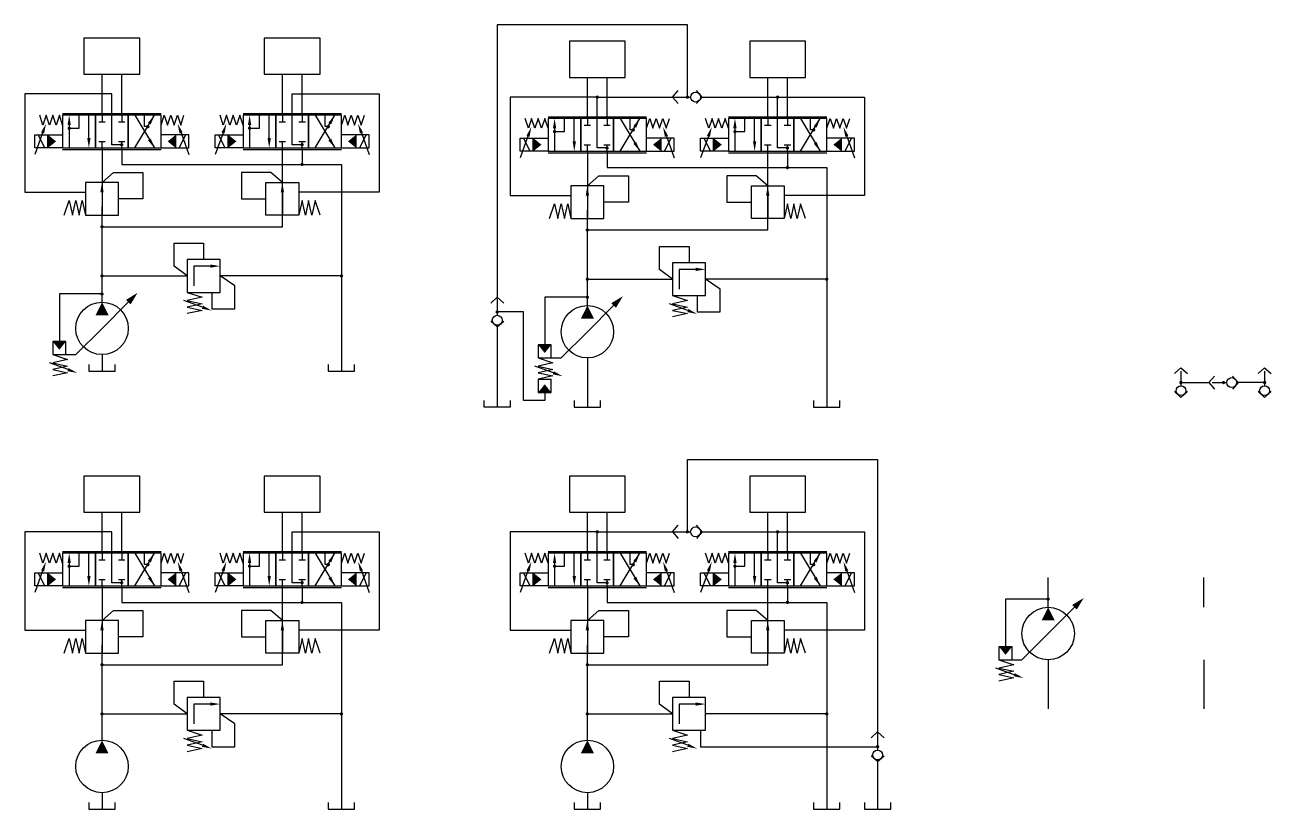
# Model space of a CAD drawing. Header units: inches. Extents: x 61.5 to 85.2, y 12.6 to 37.7.
# Drawn here: x 61.5 to 85.25, y 22.72 to 37.66 of the extents above; entities that cross this region are included whole.
import ezdxf
from ezdxf.lldxf.tags import DXFTag

# ---------------------------------------------------------------- set-up
doc = ezdxf.new("R2010")
doc.units = ezdxf.units.IN
doc.header["$LTSCALE"] = 0.25
doc.header["$MEASUREMENT"] = 0
tags = doc.linetypes.add('CENTER', pattern=[2, 1.25, -0.25, 0.25, -0.25]).pattern_tags.tags
tags[10:11] = [DXFTag(74, 4), DXFTag(75, 0), DXFTag(340, '0'), DXFTag(46, 1.0), DXFTag(50, 0.0), DXFTag(44, 0.0), DXFTag(45, 0.0)]
tags[8:9] = [DXFTag(74, 4), DXFTag(75, 0), DXFTag(340, '0'), DXFTag(46, 1.0), DXFTag(50, 0.0), DXFTag(44, 0.0), DXFTag(45, 0.0)]
tags[6:7] = [DXFTag(74, 4), DXFTag(75, 0), DXFTag(340, '0'), DXFTag(46, 1.0), DXFTag(50, 0.0), DXFTag(44, 0.0), DXFTag(45, 0.0)]
tags[4:5] = [DXFTag(74, 4), DXFTag(75, 0), DXFTag(340, '0'), DXFTag(46, 1.0), DXFTag(50, 0.0), DXFTag(44, 0.0), DXFTag(45, 0.0)]
tags = doc.linetypes.add('HIDDEN', pattern=[0.375, 0.25, -0.125]).pattern_tags.tags
tags[6:7] = [DXFTag(74, 4), DXFTag(75, 0), DXFTag(340, '0'), DXFTag(46, 1.0), DXFTag(50, 0.0), DXFTag(44, 0.0), DXFTag(45, 0.0)]
tags[4:5] = [DXFTag(74, 4), DXFTag(75, 0), DXFTag(340, '0'), DXFTag(46, 1.0), DXFTag(50, 0.0), DXFTag(44, 0.0), DXFTag(45, 0.0)]

msp = doc.modelspace()

# ---------------------------------------------------------------- linework, layer by layer
for p, q in [((62.219, 35.969), (64.094, 35.969)), ((62.219, 35.938), (62.219, 35.312)), ((62.844, 35.938), (62.219, 35.938)), ((62.844, 35.938), (62.844, 35.312)), ((63.469, 35.938), (62.844, 35.938)), ((62.844, 35.312), (62.844, 35.938)), ((63.469, 35.312), (63.469, 35.938)), ((63.469, 35.938), (63.469, 35.312)), ((64.094, 35.938), (63.469, 35.938)), ((63.469, 35.312), (63.469, 35.938)), ((63.594, 35.312), (63.969, 35.938)), ((63.594, 35.938), (63.969, 35.312)), ((64.094, 35.312), (64.094, 35.938)), ((65.656, 35.969), (67.531, 35.969)), ((65.656, 35.938), (65.656, 35.312)), ((66.281, 35.938), (65.656, 35.938)), ((66.281, 35.938), (66.281, 35.312)), ((66.906, 35.938), (66.281, 35.938)), ((66.281, 35.312), (66.281, 35.938)), ((66.906, 35.312), (66.906, 35.938)), ((66.906, 35.938), (66.906, 35.312)), ((67.531, 35.938), (66.906, 35.938)), ((66.906, 35.312), (66.906, 35.938)), ((67.031, 35.312), (67.406, 35.938)), ((67.031, 35.938), (67.406, 35.312)), ((67.531, 35.312), (67.531, 35.938)), ((71.469, 35.906), (73.344, 35.906)), ((71.469, 35.875), (71.469, 35.25)), ((72.094, 35.875), (71.469, 35.875)), ((72.094, 35.875), (72.094, 35.25)), ((72.719, 35.875), (72.094, 35.875)), ((72.094, 35.25), (72.094, 35.875)), ((72.719, 35.25), (72.719, 35.875)), ((72.719, 35.875), (72.719, 35.25)), ((73.344, 35.875), (72.719, 35.875)), ((72.719, 35.25), (72.719, 35.875)), ((72.844, 35.25), (73.219, 35.875)), ((72.844, 35.875), (73.219, 35.25)), ((73.344, 35.25), (73.344, 35.875)), ((74.906, 35.906), (76.781, 35.906)), ((74.906, 35.875), (74.906, 35.25)), ((75.531, 35.875), (74.906, 35.875)), ((75.531, 35.875), (75.531, 35.25)), ((76.156, 35.875), (75.531, 35.875)), ((75.531, 35.25), (75.531, 35.875)), ((76.156, 35.25), (76.156, 35.875)), ((76.156, 35.875), (76.156, 35.25)), ((76.781, 35.875), (76.156, 35.875)), ((76.156, 35.25), (76.156, 35.875)), ((76.281, 35.25), (76.656, 35.875)), ((76.281, 35.875), (76.656, 35.25)), ((76.781, 35.25), (76.781, 35.875)), ((62.219, 35.312), (62.844, 35.312)), ((62.219, 35.281), (64.094, 35.281)), ((62.844, 35.312), (63.469, 35.312)), ((63.469, 35.312), (64.094, 35.312)), ((65.656, 35.312), (66.281, 35.312)), ((65.656, 35.281), (67.531, 35.281)), ((66.281, 35.312), (66.906, 35.312)), ((66.906, 35.312), (67.531, 35.312)), ((71.469, 35.25), (72.094, 35.25)), ((71.469, 35.219), (73.344, 35.219)), ((72.094, 35.25), (72.719, 35.25)), ((72.719, 35.25), (73.344, 35.25)), ((74.906, 35.25), (75.531, 35.25)), ((74.906, 35.219), (76.781, 35.219)), ((75.531, 35.25), (76.156, 35.25)), ((76.156, 35.25), (76.781, 35.25)), ((63.281, 34.656), (62.656, 34.656)), ((62.656, 34.656), (62.656, 34.031)), ((63.281, 34.031), (63.281, 34.656)), ((66.094, 34.031), (66.094, 34.656)), ((66.094, 34.656), (66.719, 34.656)), ((66.719, 34.656), (66.719, 34.031)), ((72.531, 34.594), (71.906, 34.594)), ((71.906, 34.594), (71.906, 33.969)), ((72.531, 33.969), (72.531, 34.594)), ((75.344, 33.969), (75.344, 34.594)), ((75.344, 34.594), (75.969, 34.594)), ((75.969, 34.594), (75.969, 33.969)), ((62.656, 34.031), (63.281, 34.031)), ((66.719, 34.031), (66.094, 34.031)), ((71.906, 33.969), (72.531, 33.969)), ((75.969, 33.969), (75.344, 33.969)), ((64.594, 33.188), (64.594, 32.562)), ((65.219, 33.188), (64.594, 33.188)), ((65.219, 32.562), (65.219, 33.188)), ((73.844, 33.125), (73.844, 32.5)), ((74.469, 33.125), (73.844, 33.125)), ((74.469, 32.5), (74.469, 33.125)), ((64.594, 32.562), (65.219, 32.562)), ((73.844, 32.5), (74.469, 32.5)), ((62.719, 31.188), (62.719, 31.062)), ((63.219, 31.062), (63.219, 31.188)), ((67.281, 31.188), (67.281, 31.062)), ((67.781, 31.062), (67.781, 31.188)), ((62.719, 31.062), (63.219, 31.062)), ((67.281, 31.062), (67.781, 31.062)), ((71.281, 30.906), (71.531, 30.906)), ((70.25, 30.375), (70.25, 30.5)), ((70.75, 30.5), (70.75, 30.375)), ((71.969, 30.5), (71.969, 30.375)), ((72.469, 30.375), (72.469, 30.5)), ((76.531, 30.5), (76.531, 30.375)), ((77.031, 30.375), (77.031, 30.5)), ((70.75, 30.375), (70.25, 30.375)), ((71.969, 30.375), (72.469, 30.375)), ((76.531, 30.375), (77.031, 30.375)), ((62.219, 27.625), (64.094, 27.625)), ((62.219, 27.594), (62.219, 26.969)), ((62.844, 27.594), (62.219, 27.594)), ((62.844, 27.594), (62.844, 26.969)), ((63.469, 27.594), (62.844, 27.594)), ((62.844, 26.969), (62.844, 27.594)), ((63.469, 26.969), (63.469, 27.594)), ((63.469, 27.594), (63.469, 26.969)), ((64.094, 27.594), (63.469, 27.594)), ((63.469, 26.969), (63.469, 27.594)), ((63.594, 26.969), (63.969, 27.594)), ((63.594, 27.594), (63.969, 26.969)), ((64.094, 26.969), (64.094, 27.594)), ((65.656, 27.625), (67.531, 27.625)), ((65.656, 27.594), (65.656, 26.969)), ((66.281, 27.594), (65.656, 27.594)), ((66.281, 27.594), (66.281, 26.969)), ((66.906, 27.594), (66.281, 27.594)), ((66.281, 26.969), (66.281, 27.594)), ((66.906, 26.969), (66.906, 27.594)), ((66.906, 27.594), (66.906, 26.969)), ((67.531, 27.594), (66.906, 27.594)), ((66.906, 26.969), (66.906, 27.594)), ((67.031, 26.969), (67.406, 27.594)), ((67.031, 27.594), (67.406, 26.969)), ((67.531, 26.969), (67.531, 27.594)), ((71.469, 27.625), (73.344, 27.625)), ((71.469, 27.594), (71.469, 26.969)), ((72.094, 27.594), (71.469, 27.594)), ((72.094, 27.594), (72.094, 26.969)), ((72.719, 27.594), (72.094, 27.594)), ((72.094, 26.969), (72.094, 27.594)), ((72.719, 26.969), (72.719, 27.594)), ((72.719, 27.594), (72.719, 26.969)), ((73.344, 27.594), (72.719, 27.594)), ((72.719, 26.969), (72.719, 27.594)), ((72.844, 26.969), (73.219, 27.594)), ((72.844, 27.594), (73.219, 26.969)), ((73.344, 26.969), (73.344, 27.594)), ((74.906, 27.625), (76.781, 27.625)), ((74.906, 27.594), (74.906, 26.969)), ((75.531, 27.594), (74.906, 27.594)), ((75.531, 27.594), (75.531, 26.969)), ((76.156, 27.594), (75.531, 27.594)), ((75.531, 26.969), (75.531, 27.594)), ((76.156, 26.969), (76.156, 27.594)), ((76.156, 27.594), (76.156, 26.969)), ((76.781, 27.594), (76.156, 27.594)), ((76.156, 26.969), (76.156, 27.594)), ((76.281, 26.969), (76.656, 27.594)), ((76.281, 27.594), (76.656, 26.969)), ((76.781, 26.969), (76.781, 27.594)), ((62.219, 26.969), (62.844, 26.969)), ((62.219, 26.938), (64.094, 26.938)), ((62.844, 26.969), (63.469, 26.969)), ((63.469, 26.969), (64.094, 26.969)), ((65.656, 26.969), (66.281, 26.969)), ((65.656, 26.938), (67.531, 26.938)), ((66.281, 26.969), (66.906, 26.969)), ((66.906, 26.969), (67.531, 26.969)), ((71.469, 26.969), (72.094, 26.969)), ((71.469, 26.938), (73.344, 26.938)), ((72.094, 26.969), (72.719, 26.969)), ((72.719, 26.969), (73.344, 26.969)), ((74.906, 26.969), (75.531, 26.969)), ((74.906, 26.938), (76.781, 26.938)), ((75.531, 26.969), (76.156, 26.969)), ((76.156, 26.969), (76.781, 26.969)), ((63.281, 26.312), (62.656, 26.312)), ((62.656, 26.312), (62.656, 25.688)), ((63.281, 25.688), (63.281, 26.312)), ((66.094, 25.688), (66.094, 26.312)), ((66.094, 26.312), (66.719, 26.312)), ((66.719, 26.312), (66.719, 25.688)), ((72.531, 26.312), (71.906, 26.312)), ((71.906, 26.312), (71.906, 25.688)), ((72.531, 25.688), (72.531, 26.312)), ((75.344, 25.688), (75.344, 26.312)), ((75.344, 26.312), (75.969, 26.312)), ((75.969, 26.312), (75.969, 25.688)), ((62.656, 25.688), (63.281, 25.688)), ((66.719, 25.688), (66.094, 25.688)), ((71.906, 25.688), (72.531, 25.688)), ((75.969, 25.688), (75.344, 25.688)), ((64.594, 24.844), (64.594, 24.219)), ((65.219, 24.844), (64.594, 24.844)), ((65.219, 24.219), (65.219, 24.844)), ((73.844, 24.844), (73.844, 24.219)), ((74.469, 24.844), (73.844, 24.844)), ((74.469, 24.219), (74.469, 24.844)), ((64.594, 24.219), (65.219, 24.219)), ((73.844, 24.219), (74.469, 24.219)), ((62.719, 22.844), (62.719, 22.719)), ((63.219, 22.719), (63.219, 22.844)), ((67.281, 22.844), (67.281, 22.719)), ((67.781, 22.719), (67.781, 22.844)), ((71.969, 22.844), (71.969, 22.719)), ((72.469, 22.719), (72.469, 22.844)), ((76.531, 22.844), (76.531, 22.719)), ((77.031, 22.719), (77.031, 22.844)), ((77.5, 22.844), (77.5, 22.719)), ((78, 22.719), (78, 22.844)), ((62.719, 22.719), (63.219, 22.719)), ((67.281, 22.719), (67.781, 22.719)), ((71.969, 22.719), (72.469, 22.719)), ((76.531, 22.719), (77.031, 22.719)), ((77.5, 22.719), (78, 22.719))]:
    msp.add_line(p, q)
at = {"color": 1, "linetype": 'HIDDEN'}
for p, q in [((83.53, 31.062), (83.53, 30.781)), ((85.124, 31.062), (85.124, 30.781)), ((83.53, 30.844), (84.062, 30.844)), ((84.124, 30.844), (84.405, 30.844)), ((85.124, 30.844), (84.624, 30.844))]:
    msp.add_line(p, q, dxfattribs=at)
for points in [[(74.125, 36.281), (74.125, 37.656), (70.5, 37.656), (70.5, 32.125)], [(63.156, 35.938), (63.156, 36.344), (61.5, 36.344), (61.5, 34.469), (62.656, 34.469)], [(66.594, 35.938), (66.594, 36.344), (68.25, 36.344), (68.25, 34.469), (67.094, 34.469), (66.719, 34.469)], [(72.406, 35.875), (72.406, 36.281), (70.75, 36.281), (70.75, 34.406), (71.906, 34.406)], [(72.406, 36.281), (74.187, 36.281)], [(74.374, 36.281), (75.844, 36.281)], [(75.844, 35.875), (75.844, 36.281), (77.5, 36.281), (77.5, 34.406), (76.344, 34.406), (75.969, 34.406)], [(62.344, 35.688), (62.531, 35.688), (62.531, 35.938)], [(63.344, 35.375), (63.156, 35.375), (63.156, 35.938)], [(63.844, 35.719), (63.781, 35.719), (63.781, 35.938)], [(65.781, 35.688), (65.969, 35.688), (65.969, 35.938)], [(66.781, 35.375), (66.594, 35.375), (66.594, 35.938)], [(67.281, 35.719), (67.219, 35.719), (67.219, 35.938)], [(71.594, 35.625), (71.781, 35.625), (71.781, 35.875)], [(72.594, 35.312), (72.406, 35.312), (72.406, 35.875)], [(73.094, 35.656), (73.031, 35.656), (73.031, 35.875)], [(75.031, 35.625), (75.219, 35.625), (75.219, 35.875)], [(76.031, 35.312), (75.844, 35.312), (75.844, 35.875)], [(76.531, 35.656), (76.469, 35.656), (76.469, 35.875)], [(62.969, 34.656), (63.188, 34.844), (63.75, 34.844), (63.75, 34.344), (63.281, 34.344)], [(66.406, 34.656), (66.188, 34.844), (65.625, 34.844), (65.625, 34.344), (66.094, 34.344)], [(72.219, 34.594), (72.438, 34.781), (73, 34.781), (73, 34.281), (72.531, 34.281)], [(75.656, 34.594), (75.438, 34.781), (74.875, 34.781), (74.875, 34.281), (75.344, 34.281)], [(65.062, 32.562), (65.062, 32.25), (65.5, 32.25), (65.5, 32.688), (65.219, 32.875)], [(74.312, 32.5), (74.312, 32.188), (74.75, 32.188), (74.75, 32.625), (74.469, 32.812)], [(62.969, 32.531), (62.156, 32.531), (62.156, 31.625)], [(72.219, 32.469), (71.406, 32.469), (71.406, 31.562)], [(71.406, 30.656), (71.406, 30.5), (71, 30.5), (71, 32.188), (70.5, 32.188)], [(70.5, 31.938), (70.5, 31.031), (70.5, 31), (70.5, 30.375)], [(74.125, 28), (74.125, 29.375), (77.75, 29.375), (77.75, 23.844)], [(63.156, 27.594), (63.156, 28), (61.5, 28), (61.5, 26.125), (62.656, 26.125)], [(66.594, 27.594), (66.594, 28), (68.25, 28), (68.25, 26.125), (67.094, 26.125), (66.719, 26.125)], [(72.406, 27.594), (72.406, 28), (70.75, 28), (70.75, 26.125), (71.906, 26.125)], [(72.406, 28), (74.187, 28)], [(74.374, 28), (75.844, 28)], [(75.844, 27.594), (75.844, 28), (77.5, 28), (77.5, 26.125), (76.344, 26.125), (75.969, 26.125)], [(62.344, 27.344), (62.531, 27.344), (62.531, 27.594)], [(63.344, 27.031), (63.156, 27.031), (63.156, 27.594)], [(63.844, 27.375), (63.781, 27.375), (63.781, 27.594)], [(65.781, 27.344), (65.969, 27.344), (65.969, 27.594)], [(66.781, 27.031), (66.594, 27.031), (66.594, 27.594)], [(67.281, 27.375), (67.219, 27.375), (67.219, 27.594)], [(71.594, 27.344), (71.781, 27.344), (71.781, 27.594)], [(72.594, 27.031), (72.406, 27.031), (72.406, 27.594)], [(73.094, 27.375), (73.031, 27.375), (73.031, 27.594)], [(75.031, 27.344), (75.219, 27.344), (75.219, 27.594)], [(76.031, 27.031), (75.844, 27.031), (75.844, 27.594)], [(76.531, 27.375), (76.469, 27.375), (76.469, 27.594)], [(81, 26.719), (80.188, 26.719), (80.188, 25.812)], [(62.969, 26.312), (63.188, 26.5), (63.75, 26.5), (63.75, 26), (63.281, 26)], [(66.406, 26.312), (66.188, 26.5), (65.625, 26.5), (65.625, 26), (66.094, 26)], [(72.219, 26.312), (72.438, 26.5), (73, 26.5), (73, 26), (72.531, 26)], [(75.656, 26.312), (75.438, 26.5), (74.875, 26.5), (74.875, 26), (75.344, 26)], [(65.062, 24.219), (65.062, 23.906), (65.5, 23.906), (65.5, 24.344), (65.219, 24.531)], [(74.375, 24.219), (74.375, 23.906), (77.75, 23.906)], [(77.75, 23.656), (77.75, 22.75), (77.75, 22.719)]]:
    msp.add_lwpolyline(points, dxfattribs=at)
at = {"linetype": 'CENTER'}
for points in [[(62.625, 36.719), (63.688, 36.719), (63.688, 37.406), (62.625, 37.406), (62.625, 36.719)], [(66.062, 36.719), (67.125, 36.719), (67.125, 37.406), (66.062, 37.406), (66.062, 36.719)], [(71.875, 36.656), (72.938, 36.656), (72.938, 37.344), (71.875, 37.344), (71.875, 36.656)], [(75.312, 36.656), (76.375, 36.656), (76.375, 37.344), (75.312, 37.344), (75.312, 36.656)], [(62.625, 28.375), (63.688, 28.375), (63.688, 29.062), (62.625, 29.062), (62.625, 28.375)], [(66.062, 28.375), (67.125, 28.375), (67.125, 29.062), (66.062, 29.062), (66.062, 28.375)], [(71.875, 28.375), (72.938, 28.375), (72.938, 29.062), (71.875, 29.062), (71.875, 28.375)], [(75.312, 28.375), (76.375, 28.375), (76.375, 29.062), (75.312, 29.062), (75.312, 28.375)]]:
    msp.add_lwpolyline(points, dxfattribs=at)
for points in [[(62.969, 35.938), (62.969, 36.719)], [(63.344, 35.938), (63.344, 36.719)], [(66.406, 35.938), (66.406, 36.719)], [(66.781, 35.938), (66.781, 36.719)], [(72.219, 35.875), (72.219, 36.656)], [(72.594, 35.875), (72.594, 36.656)], [(75.656, 35.875), (75.656, 36.656)], [(76.031, 35.875), (76.031, 36.656)], [(73.843, 36.281), (73.952, 36.405)], [(74.405, 36.281), (74.296, 36.405)], [(73.843, 36.281), (73.952, 36.157)], [(74.405, 36.281), (74.296, 36.157)], [(62.219, 35.75), (62.156, 35.938), (62.094, 35.75), (62.031, 35.938), (61.969, 35.75), (61.906, 35.938), (61.844, 35.75), (61.781, 35.938)], [(62.719, 35.5), (62.719, 35.938)], [(62.969, 35.938), (62.969, 35.812)], [(63.344, 35.938), (63.344, 35.812)], [(64.094, 35.75), (64.156, 35.938), (64.219, 35.75), (64.281, 35.938), (64.344, 35.75), (64.406, 35.938), (64.469, 35.75), (64.531, 35.938)], [(65.656, 35.75), (65.594, 35.938), (65.531, 35.75), (65.469, 35.938), (65.406, 35.75), (65.344, 35.938), (65.281, 35.75), (65.219, 35.938)], [(66.156, 35.5), (66.156, 35.938)], [(66.406, 35.938), (66.406, 35.812)], [(66.781, 35.938), (66.781, 35.812)], [(67.531, 35.75), (67.594, 35.938), (67.656, 35.75), (67.719, 35.938), (67.781, 35.75), (67.844, 35.938), (67.906, 35.75), (67.969, 35.938)], [(71.469, 35.688), (71.406, 35.875), (71.344, 35.688), (71.281, 35.875), (71.219, 35.688), (71.156, 35.875), (71.094, 35.688), (71.031, 35.875)], [(71.969, 35.438), (71.969, 35.875)], [(72.219, 35.875), (72.219, 35.75)], [(72.594, 35.875), (72.594, 35.75)], [(73.344, 35.688), (73.406, 35.875), (73.469, 35.688), (73.531, 35.875), (73.594, 35.688), (73.656, 35.875), (73.719, 35.688), (73.781, 35.875)], [(74.906, 35.688), (74.844, 35.875), (74.781, 35.688), (74.719, 35.875), (74.656, 35.688), (74.594, 35.875), (74.531, 35.688), (74.469, 35.875)], [(75.406, 35.438), (75.406, 35.875)], [(75.656, 35.875), (75.656, 35.75)], [(76.031, 35.875), (76.031, 35.75)], [(76.781, 35.688), (76.844, 35.875), (76.906, 35.688), (76.969, 35.875), (77.031, 35.688), (77.094, 35.875), (77.156, 35.688), (77.219, 35.875)], [(62.344, 35.75), (62.344, 35.312)], [(62.906, 35.812), (63.031, 35.812)], [(63.281, 35.812), (63.406, 35.812)], [(65.781, 35.75), (65.781, 35.312)], [(66.344, 35.812), (66.469, 35.812)], [(66.719, 35.812), (66.844, 35.812)], [(71.594, 35.688), (71.594, 35.25)], [(72.156, 35.75), (72.281, 35.75)], [(72.531, 35.75), (72.656, 35.75)], [(75.031, 35.688), (75.031, 35.25)], [(75.594, 35.75), (75.719, 35.75)], [(75.969, 35.75), (76.094, 35.75)], [(61.837, 35.599), (61.688, 35.188)], [(61.938, 35.312), (61.688, 35.312), (61.688, 35.562), (61.938, 35.562)], [(61.75, 35.562), (61.875, 35.312)], [(62.219, 35.312), (61.938, 35.312), (61.938, 35.562), (62.219, 35.562)], [(62.906, 35.438), (63.031, 35.438)], [(62.969, 35.312), (62.969, 35.438)], [(63.281, 35.438), (63.406, 35.438)], [(63.344, 35.312), (63.344, 35.438)], [(64.094, 35.312), (64.375, 35.312), (64.375, 35.562), (64.094, 35.562)], [(64.375, 35.312), (64.625, 35.312), (64.625, 35.562), (64.375, 35.562)], [(64.562, 35.562), (64.438, 35.312)], [(64.475, 35.599), (64.625, 35.188)], [(65.275, 35.599), (65.125, 35.188)], [(65.375, 35.312), (65.125, 35.312), (65.125, 35.562), (65.375, 35.562)], [(65.188, 35.562), (65.312, 35.312)], [(65.656, 35.312), (65.375, 35.312), (65.375, 35.562), (65.656, 35.562)], [(66.344, 35.438), (66.469, 35.438)], [(66.406, 35.312), (66.406, 35.438)], [(66.719, 35.438), (66.844, 35.438)], [(66.781, 35.312), (66.781, 35.438)], [(67.531, 35.312), (67.812, 35.312), (67.812, 35.562), (67.531, 35.562)], [(67.812, 35.312), (68.062, 35.312), (68.062, 35.562), (67.812, 35.562)], [(68, 35.562), (67.875, 35.312)], [(67.913, 35.599), (68.062, 35.188)], [(71.087, 35.536), (70.938, 35.125)], [(71.188, 35.25), (70.938, 35.25), (70.938, 35.5), (71.188, 35.5)], [(71, 35.5), (71.125, 35.25)], [(71.469, 35.25), (71.188, 35.25), (71.188, 35.5), (71.469, 35.5)], [(73.344, 35.25), (73.625, 35.25), (73.625, 35.5), (73.344, 35.5)], [(73.625, 35.25), (73.875, 35.25), (73.875, 35.5), (73.625, 35.5)], [(73.812, 35.5), (73.688, 35.25)], [(73.725, 35.536), (73.875, 35.125)], [(74.525, 35.536), (74.375, 35.125)], [(74.625, 35.25), (74.375, 35.25), (74.375, 35.5), (74.625, 35.5)], [(74.438, 35.5), (74.562, 35.25)], [(74.906, 35.25), (74.625, 35.25), (74.625, 35.5), (74.906, 35.5)], [(76.781, 35.25), (77.062, 35.25), (77.062, 35.5), (76.781, 35.5)], [(77.062, 35.25), (77.312, 35.25), (77.312, 35.5), (77.062, 35.5)], [(77.25, 35.5), (77.125, 35.25)], [(77.163, 35.536), (77.312, 35.125)], [(62.969, 35.312), (62.969, 34.812)], [(62.969, 33.812), (66.406, 33.812), (66.406, 35.312)], [(63.344, 35.312), (63.344, 35)], [(66.781, 35.312), (66.781, 35)], [(72.156, 35.375), (72.281, 35.375)], [(72.219, 35.25), (72.219, 35.375)], [(72.219, 35.25), (72.219, 34.75)], [(72.219, 33.75), (75.656, 33.75), (75.656, 35.25)], [(72.531, 35.375), (72.656, 35.375)], [(72.594, 35.25), (72.594, 35.375)], [(72.594, 35.25), (72.594, 34.938)], [(75.594, 35.375), (75.719, 35.375)], [(75.656, 35.25), (75.656, 35.375)], [(75.969, 35.375), (76.094, 35.375)], [(76.031, 35.25), (76.031, 35.375)], [(76.031, 35.25), (76.031, 34.938)], [(63.344, 35), (66.781, 35)], [(66.781, 35), (67.531, 35), (67.531, 31.062)], [(72.594, 34.938), (76.031, 34.938)], [(76.031, 34.938), (76.781, 34.938), (76.781, 31)], [(62.969, 34.812), (62.969, 34.188)], [(72.219, 34.75), (72.219, 34.125)], [(62.969, 34.469), (62.969, 34.031)], [(66.406, 34.469), (66.406, 34.031)], [(62.25, 34.031), (62.344, 34.312), (62.406, 34.031), (62.469, 34.312), (62.531, 34.031), (62.594, 34.312), (62.656, 34.031)], [(67.125, 34.031), (67.031, 34.312), (66.969, 34.031), (66.906, 34.312), (66.844, 34.031), (66.781, 34.312), (66.719, 34.031)], [(71.5, 33.969), (71.594, 34.25), (71.656, 33.969), (71.719, 34.25), (71.781, 33.969), (71.844, 34.25), (71.906, 33.969)], [(72.219, 34.406), (72.219, 33.969)], [(75.656, 34.406), (75.656, 33.969)], [(76.375, 33.969), (76.281, 34.25), (76.219, 33.969), (76.156, 34.25), (76.094, 33.969), (76.031, 34.25), (75.969, 33.969)], [(62.969, 32.375), (62.969, 34.188)], [(72.219, 32.312), (72.219, 34.125)], [(65.031, 33.062), (64.719, 33.062), (64.719, 32.688)], [(62.969, 32.875), (64.594, 32.875)], [(67.531, 32.875), (65.219, 32.875)], [(72.219, 32.812), (73.844, 32.812)], [(74.281, 33), (73.969, 33), (73.969, 32.625)], [(76.781, 32.812), (74.469, 32.812)], [(64.594, 32.562), (64.875, 32.469), (64.594, 32.406), (64.875, 32.344), (64.594, 32.281), (64.875, 32.219), (64.594, 32.156)], [(62.031, 31.375), (62.469, 31.375), (62.969, 31.875), (63.469, 32.375)], [(64.884, 32.278), (64.531, 32.406)], [(70.501, 32.469), (70.377, 32.359)], [(70.501, 32.469), (70.625, 32.359)], [(71.281, 31.312), (71.719, 31.312), (72.219, 31.812), (72.719, 32.312)], [(74.134, 32.215), (73.781, 32.344)], [(73.844, 32.5), (74.125, 32.406), (73.844, 32.344), (74.125, 32.281), (73.844, 32.219), (74.125, 32.156), (73.844, 32.094)], [(70.501, 31.906), (70.377, 32.016)], [(70.501, 31.906), (70.625, 32.016)], [(62.281, 31.375), (62.281, 31.625), (62.031, 31.625), (62.031, 31.375)], [(62.031, 31.375), (62.312, 31.281), (62.031, 31.219), (62.312, 31.156), (62.031, 31.094), (62.312, 31.031), (62.031, 30.969)], [(62.969, 31.375), (62.969, 31.062)], [(71.531, 31.312), (71.531, 31.562), (71.281, 31.562), (71.281, 31.312)], [(62.321, 31.09), (61.969, 31.219)], [(71.571, 31.028), (71.219, 31.156)], [(71.281, 31.312), (71.562, 31.219), (71.281, 31.156), (71.562, 31.094), (71.281, 31.031), (71.562, 30.969), (71.281, 30.906)], [(72.219, 31.312), (72.219, 31)], [(83.53, 31.125), (83.406, 31.016)], [(83.53, 31.125), (83.654, 31.016)], [(85.124, 31.125), (85, 31.016)], [(85.124, 31.125), (85.248, 31.016)], [(71.281, 30.906), (71.281, 30.656), (71.531, 30.656), (71.531, 30.906)], [(72.219, 31), (72.219, 30.375)], [(76.781, 31), (76.781, 30.375)], [(84.062, 30.844), (84.171, 30.968)], [(84.624, 30.844), (84.515, 30.968)], [(83.53, 30.562), (83.406, 30.672)], [(83.53, 30.562), (83.654, 30.672)], [(84.062, 30.844), (84.171, 30.72)], [(84.624, 30.844), (84.515, 30.72)], [(85.124, 30.562), (85, 30.672)], [(85.124, 30.562), (85.248, 30.672)], [(62.969, 27.594), (62.969, 28.375)], [(63.344, 27.594), (63.344, 28.375)], [(66.406, 27.594), (66.406, 28.375)], [(66.781, 27.594), (66.781, 28.375)], [(72.219, 27.594), (72.219, 28.375)], [(72.594, 27.594), (72.594, 28.375)], [(75.656, 27.594), (75.656, 28.375)], [(76.031, 27.594), (76.031, 28.375)], [(73.843, 28), (73.952, 28.124)], [(74.405, 28), (74.296, 28.124)], [(73.843, 28), (73.952, 27.876)], [(74.405, 28), (74.296, 27.876)], [(62.219, 27.406), (62.156, 27.594), (62.094, 27.406), (62.031, 27.594), (61.969, 27.406), (61.906, 27.594), (61.844, 27.406), (61.781, 27.594)], [(62.719, 27.156), (62.719, 27.594)], [(62.969, 27.594), (62.969, 27.469)], [(63.344, 27.594), (63.344, 27.469)], [(64.094, 27.406), (64.156, 27.594), (64.219, 27.406), (64.281, 27.594), (64.344, 27.406), (64.406, 27.594), (64.469, 27.406), (64.531, 27.594)], [(65.656, 27.406), (65.594, 27.594), (65.531, 27.406), (65.469, 27.594), (65.406, 27.406), (65.344, 27.594), (65.281, 27.406), (65.219, 27.594)], [(66.156, 27.156), (66.156, 27.594)], [(66.406, 27.594), (66.406, 27.469)], [(66.781, 27.594), (66.781, 27.469)], [(67.531, 27.406), (67.594, 27.594), (67.656, 27.406), (67.719, 27.594), (67.781, 27.406), (67.844, 27.594), (67.906, 27.406), (67.969, 27.594)], [(71.469, 27.406), (71.406, 27.594), (71.344, 27.406), (71.281, 27.594), (71.219, 27.406), (71.156, 27.594), (71.094, 27.406), (71.031, 27.594)], [(71.969, 27.156), (71.969, 27.594)], [(72.219, 27.594), (72.219, 27.469)], [(72.594, 27.594), (72.594, 27.469)], [(73.344, 27.406), (73.406, 27.594), (73.469, 27.406), (73.531, 27.594), (73.594, 27.406), (73.656, 27.594), (73.719, 27.406), (73.781, 27.594)], [(74.906, 27.406), (74.844, 27.594), (74.781, 27.406), (74.719, 27.594), (74.656, 27.406), (74.594, 27.594), (74.531, 27.406), (74.469, 27.594)], [(75.406, 27.156), (75.406, 27.594)], [(75.656, 27.594), (75.656, 27.469)], [(76.031, 27.594), (76.031, 27.469)], [(76.781, 27.406), (76.844, 27.594), (76.906, 27.406), (76.969, 27.594), (77.031, 27.406), (77.094, 27.594), (77.156, 27.406), (77.219, 27.594)], [(62.344, 27.406), (62.344, 26.969)], [(62.906, 27.469), (63.031, 27.469)], [(63.281, 27.469), (63.406, 27.469)], [(65.781, 27.406), (65.781, 26.969)], [(66.344, 27.469), (66.469, 27.469)], [(66.719, 27.469), (66.844, 27.469)], [(71.594, 27.406), (71.594, 26.969)], [(72.156, 27.469), (72.281, 27.469)], [(72.531, 27.469), (72.656, 27.469)], [(75.031, 27.406), (75.031, 26.969)], [(75.594, 27.469), (75.719, 27.469)], [(75.969, 27.469), (76.094, 27.469)], [(61.837, 27.255), (61.688, 26.844)], [(61.938, 26.969), (61.688, 26.969), (61.688, 27.219), (61.938, 27.219)], [(61.75, 27.219), (61.875, 26.969)], [(62.219, 26.969), (61.938, 26.969), (61.938, 27.219), (62.219, 27.219)], [(62.906, 27.094), (63.031, 27.094)], [(62.969, 26.969), (62.969, 27.094)], [(63.281, 27.094), (63.406, 27.094)], [(63.344, 26.969), (63.344, 27.094)], [(64.094, 26.969), (64.375, 26.969), (64.375, 27.219), (64.094, 27.219)], [(64.375, 26.969), (64.625, 26.969), (64.625, 27.219), (64.375, 27.219)], [(64.562, 27.219), (64.438, 26.969)], [(64.475, 27.255), (64.625, 26.844)], [(65.275, 27.255), (65.125, 26.844)], [(65.375, 26.969), (65.125, 26.969), (65.125, 27.219), (65.375, 27.219)], [(65.188, 27.219), (65.312, 26.969)], [(65.656, 26.969), (65.375, 26.969), (65.375, 27.219), (65.656, 27.219)], [(66.344, 27.094), (66.469, 27.094)], [(66.406, 26.969), (66.406, 27.094)], [(66.719, 27.094), (66.844, 27.094)], [(66.781, 26.969), (66.781, 27.094)], [(67.531, 26.969), (67.812, 26.969), (67.812, 27.219), (67.531, 27.219)], [(67.812, 26.969), (68.062, 26.969), (68.062, 27.219), (67.812, 27.219)], [(68, 27.219), (67.875, 26.969)], [(67.913, 27.255), (68.062, 26.844)], [(71.087, 27.255), (70.938, 26.844)], [(71.188, 26.969), (70.938, 26.969), (70.938, 27.219), (71.188, 27.219)], [(71, 27.219), (71.125, 26.969)], [(71.469, 26.969), (71.188, 26.969), (71.188, 27.219), (71.469, 27.219)], [(72.156, 27.094), (72.281, 27.094)], [(72.219, 26.969), (72.219, 27.094)], [(72.531, 27.094), (72.656, 27.094)], [(72.594, 26.969), (72.594, 27.094)], [(73.344, 26.969), (73.625, 26.969), (73.625, 27.219), (73.344, 27.219)], [(73.625, 26.969), (73.875, 26.969), (73.875, 27.219), (73.625, 27.219)], [(73.812, 27.219), (73.688, 26.969)], [(73.725, 27.255), (73.875, 26.844)], [(74.525, 27.255), (74.375, 26.844)], [(74.625, 26.969), (74.375, 26.969), (74.375, 27.219), (74.625, 27.219)], [(74.438, 27.219), (74.562, 26.969)], [(74.906, 26.969), (74.625, 26.969), (74.625, 27.219), (74.906, 27.219)], [(75.594, 27.094), (75.719, 27.094)], [(75.656, 26.969), (75.656, 27.094)], [(75.969, 27.094), (76.094, 27.094)], [(76.031, 26.969), (76.031, 27.094)], [(76.781, 26.969), (77.062, 26.969), (77.062, 27.219), (76.781, 27.219)], [(77.062, 26.969), (77.312, 26.969), (77.312, 27.219), (77.062, 27.219)], [(77.25, 27.219), (77.125, 26.969)], [(77.163, 27.255), (77.312, 26.844)], [(81, 26.562), (81, 27.128)], [(83.969, 26.562), (83.969, 27.128)], [(62.969, 26.969), (62.969, 26.469)], [(62.969, 25.469), (66.406, 25.469), (66.406, 26.969)], [(63.344, 26.969), (63.344, 26.656)], [(66.781, 26.969), (66.781, 26.656)], [(72.219, 26.969), (72.219, 26.469)], [(72.219, 25.469), (75.656, 25.469), (75.656, 26.969)], [(72.594, 26.969), (72.594, 26.656)], [(76.031, 26.969), (76.031, 26.656)], [(63.344, 26.656), (66.781, 26.656)], [(66.781, 26.656), (67.531, 26.656), (67.531, 22.719)], [(72.594, 26.656), (76.031, 26.656)], [(76.031, 26.656), (76.781, 26.656), (76.781, 22.719)], [(62.969, 26.469), (62.969, 25.844)], [(72.219, 26.469), (72.219, 25.844)], [(80.062, 25.562), (80.5, 25.562), (81, 26.062), (81.5, 26.562)], [(62.969, 26.125), (62.969, 25.688)], [(66.406, 26.125), (66.406, 25.688)], [(72.219, 26.125), (72.219, 25.688)], [(75.656, 26.125), (75.656, 25.688)], [(62.25, 25.688), (62.344, 25.969), (62.406, 25.688), (62.469, 25.969), (62.531, 25.688), (62.594, 25.969), (62.656, 25.688)], [(67.125, 25.688), (67.031, 25.969), (66.969, 25.688), (66.906, 25.969), (66.844, 25.688), (66.781, 25.969), (66.719, 25.688)], [(71.5, 25.688), (71.594, 25.969), (71.656, 25.688), (71.719, 25.969), (71.781, 25.688), (71.844, 25.969), (71.906, 25.688)], [(76.375, 25.688), (76.281, 25.969), (76.219, 25.688), (76.156, 25.969), (76.094, 25.688), (76.031, 25.969), (75.969, 25.688)], [(62.969, 24.031), (62.969, 25.844)], [(72.219, 24.031), (72.219, 25.844)], [(80.312, 25.562), (80.312, 25.812), (80.062, 25.812), (80.062, 25.562)], [(80.062, 25.562), (80.344, 25.469), (80.062, 25.406), (80.344, 25.344), (80.062, 25.281), (80.344, 25.219), (80.062, 25.156)], [(81, 25.562), (81, 24.625)], [(83.969, 25.562), (83.969, 24.625)], [(80.352, 25.278), (80, 25.406)], [(65.031, 24.719), (64.719, 24.719), (64.719, 24.344)], [(74.281, 24.719), (73.969, 24.719), (73.969, 24.344)], [(62.969, 24.531), (64.594, 24.531)], [(67.531, 24.531), (65.219, 24.531)], [(72.219, 24.531), (73.844, 24.531)], [(76.781, 24.531), (74.469, 24.531)], [(64.884, 23.934), (64.531, 24.062)], [(64.594, 24.219), (64.875, 24.125), (64.594, 24.062), (64.875, 24), (64.594, 23.938), (64.875, 23.875), (64.594, 23.812)], [(74.134, 23.934), (73.781, 24.062)], [(73.844, 24.219), (74.125, 24.125), (73.844, 24.062), (74.125, 24), (73.844, 23.938), (74.125, 23.875), (73.844, 23.812)], [(77.749, 24.188), (77.625, 24.078)], [(77.749, 24.188), (77.873, 24.078)], [(77.749, 23.625), (77.625, 23.734)], [(77.749, 23.625), (77.873, 23.734)], [(62.969, 23.031), (62.969, 22.719)], [(72.219, 23.031), (72.219, 22.719)]]:
    msp.add_lwpolyline(points)
at = {"const_width": 0.0312}
for points in [[(72.391, 36.281, 1), (72.422, 36.281, 1)], [(74.124, 36.266, 1), (74.124, 36.297, 1)], [(75.828, 36.281, 1), (75.859, 36.281, 1)], [(62.328, 35.688, 1), (62.359, 35.688, 1)], [(63.828, 35.719, 1), (63.859, 35.719, 1)], [(65.766, 35.688, 1), (65.797, 35.688, 1)], [(67.266, 35.719, 1), (67.297, 35.719, 1)], [(71.578, 35.625, 1), (71.609, 35.625, 1)], [(73.078, 35.656, 1), (73.109, 35.656, 1)], [(75.016, 35.625, 1), (75.047, 35.625, 1)], [(76.516, 35.656, 1), (76.547, 35.656, 1)], [(63.328, 35.375, 1), (63.359, 35.375, 1)], [(66.766, 35.375, 1), (66.797, 35.375, 1)], [(72.578, 35.312, 1), (72.609, 35.312, 1)], [(76.016, 35.312, 1), (76.047, 35.312, 1)], [(66.766, 35, 1), (66.797, 35, 1)], [(76.016, 34.938, 1), (76.047, 34.938, 1)], [(62.969, 33.797, 1), (62.969, 33.828, 1)], [(72.219, 33.734, 1), (72.219, 33.766, 1)], [(62.953, 32.875, 1), (62.984, 32.875, 1)], [(67.516, 32.875, 1), (67.547, 32.875, 1)], [(72.203, 32.812, 1), (72.234, 32.812, 1)], [(76.766, 32.812, 1), (76.797, 32.812, 1)], [(62.953, 32.531, 1), (62.984, 32.531, 1)], [(72.203, 32.469, 1), (72.234, 32.469, 1)], [(70.517, 32.188, -1), (70.485, 32.188, -1)], [(83.515, 30.844, 1), (83.546, 30.844, 1)], [(84.343, 30.828, 1), (84.343, 30.859, 1)], [(85.108, 30.844, 1), (85.14, 30.844, 1)], [(72.391, 28, 1), (72.422, 28, 1)], [(74.124, 27.984, 1), (74.124, 28.016, 1)], [(75.828, 28, 1), (75.859, 28, 1)], [(62.328, 27.344, 1), (62.359, 27.344, 1)], [(63.828, 27.375, 1), (63.859, 27.375, 1)], [(65.766, 27.344, 1), (65.797, 27.344, 1)], [(67.266, 27.375, 1), (67.297, 27.375, 1)], [(71.578, 27.344, 1), (71.609, 27.344, 1)], [(73.078, 27.375, 1), (73.109, 27.375, 1)], [(75.016, 27.344, 1), (75.047, 27.344, 1)], [(76.516, 27.375, 1), (76.547, 27.375, 1)], [(63.328, 27.031, 1), (63.359, 27.031, 1)], [(66.766, 27.031, 1), (66.797, 27.031, 1)], [(72.578, 27.031, 1), (72.609, 27.031, 1)], [(76.016, 27.031, 1), (76.047, 27.031, 1)], [(66.766, 26.656, 1), (66.797, 26.656, 1)], [(76.016, 26.656, 1), (76.047, 26.656, 1)], [(80.984, 26.719, 1), (81.016, 26.719, 1)], [(62.969, 25.453, 1), (62.969, 25.484, 1)], [(72.219, 25.453, 1), (72.219, 25.484, 1)], [(62.953, 24.531, 1), (62.984, 24.531, 1)], [(67.516, 24.531, 1), (67.547, 24.531, 1)], [(72.203, 24.531, 1), (72.234, 24.531, 1)], [(76.766, 24.531, 1), (76.797, 24.531, 1)], [(77.733, 23.906, 1), (77.765, 23.906, 1)]]:
    msp.add_lwpolyline(points, format="xyb", close=True, dxfattribs=at)
for points in [[(62.344, 35.938, 0, 0.0625, 0), (62.344, 35.75, 0.0625, 0.0625, 0)], [(63.969, 35.938, 0, 0.0625, 0), (63.872, 35.777, 0.0625, 0.0625, 0)], [(65.781, 35.938, 0, 0.0625, 0), (65.781, 35.75, 0.0625, 0.0625, 0)], [(67.406, 35.938, 0, 0.0625, 0), (67.31, 35.777, 0.0625, 0.0625, 0)], [(71.594, 35.875, 0, 0.0625, 0), (71.594, 35.688, 0.0625, 0.0625, 0)], [(73.219, 35.875, 0, 0.0625, 0), (73.122, 35.714, 0.0625, 0.0625, 0)], [(75.031, 35.875, 0, 0.0625, 0), (75.031, 35.688, 0.0625, 0.0625, 0)], [(76.656, 35.875, 0, 0.0625, 0), (76.56, 35.714, 0.0625, 0.0625, 0)], [(61.901, 35.775, 0, 0.0625, 0), (61.837, 35.599, 0.0625, 0.0625, 0)], [(64.411, 35.775, 0, 0.0625, 0), (64.475, 35.599, 0.0625, 0.0625, 0)], [(65.339, 35.775, 0, 0.0625, 0), (65.275, 35.599, 0.0625, 0.0625, 0)], [(67.849, 35.775, 0, 0.0625, 0), (67.913, 35.599, 0.0625, 0.0625, 0)], [(71.151, 35.712, 0, 0.0625, 0), (71.087, 35.536, 0.0625, 0.0625, 0)], [(73.661, 35.712, 0, 0.0625, 0), (73.725, 35.536, 0.0625, 0.0625, 0)], [(74.589, 35.712, 0, 0.0625, 0), (74.525, 35.536, 0.0625, 0.0625, 0)], [(77.099, 35.712, 0, 0.0625, 0), (77.163, 35.536, 0.0625, 0.0625, 0)], [(61.938, 35.438, 0.25, 0, 0), (62.094, 35.438, 0, 0, 0)], [(62.719, 35.312, 0, 0.0625, 0), (62.719, 35.5, 0.0625, 0.0625, 0)], [(63.969, 35.312, 0, 0.0625, 0), (63.872, 35.473, 0.0625, 0.0625, 0)], [(64.375, 35.438, 0.25, 0, 0), (64.219, 35.438, 0, 0, 0)], [(65.375, 35.438, 0.25, 0, 0), (65.531, 35.438, 0, 0, 0)], [(66.156, 35.312, 0, 0.0625, 0), (66.156, 35.5, 0.0625, 0.0625, 0)], [(67.406, 35.312, 0, 0.0625, 0), (67.31, 35.473, 0.0625, 0.0625, 0)], [(67.812, 35.438, 0.25, 0, 0), (67.656, 35.438, 0, 0, 0)], [(71.188, 35.375, 0.25, 0, 0), (71.344, 35.375, 0, 0, 0)], [(71.969, 35.25, 0, 0.0625, 0), (71.969, 35.438, 0.0625, 0.0625, 0)], [(73.219, 35.25, 0, 0.0625, 0), (73.122, 35.411, 0.0625, 0.0625, 0)], [(73.625, 35.375, 0.25, 0, 0), (73.469, 35.375, 0, 0, 0)], [(74.625, 35.375, 0.25, 0, 0), (74.781, 35.375, 0, 0, 0)], [(75.406, 35.25, 0, 0.0625, 0), (75.406, 35.438, 0.0625, 0.0625, 0)], [(76.656, 35.25, 0, 0.0625, 0), (76.56, 35.411, 0.0625, 0.0625, 0)], [(77.062, 35.375, 0.25, 0, 0), (76.906, 35.375, 0, 0, 0)], [(62.969, 34.656, 0, 0.0625, 0), (62.969, 34.469, 0.0625, 0.0625, 0)], [(66.406, 34.656, 0, 0.0625, 0), (66.406, 34.469, 0.0625, 0.0625, 0)], [(72.219, 34.594, 0, 0.0625, 0), (72.219, 34.406, 0.0625, 0.0625, 0)], [(75.656, 34.594, 0, 0.0625, 0), (75.656, 34.406, 0.0625, 0.0625, 0)], [(65.219, 33.062, 0, 0.0625, 0), (65.031, 33.062, 0.0625, 0.0625, 0)], [(74.469, 33, 0, 0.0625, 0), (74.281, 33, 0.0625, 0.0625, 0)], [(63.469, 32.375, 0.125, 0, 0), (63.646, 32.552, 0, 0, 0)], [(72.719, 32.312, 0.125, 0, 0), (72.896, 32.489, 0, 0, 0)], [(62.969, 32.125, 0.25, 0, 0), (62.969, 32.375, 0, 0, 0)], [(65.06, 32.214, 0, 0.0625, 0), (64.884, 32.278, 0.0625, 0.0625, 0)], [(72.219, 32.062, 0.25, 0, 0), (72.219, 32.312, 0, 0, 0)], [(74.31, 32.151, 0, 0.0625, 0), (74.134, 32.215, 0.0625, 0.0625, 0)], [(62.156, 31.625, 0.25, 0, 0), (62.156, 31.469, 0, 0, 0)], [(71.406, 31.562, 0.25, 0, 0), (71.406, 31.406, 0, 0, 0)], [(62.497, 31.026, 0, 0.0625, 0), (62.321, 31.09, 0.0625, 0.0625, 0)], [(71.406, 30.656, 0.25, 0, 0), (71.406, 30.812, 0, 0, 0)], [(71.747, 30.964, 0, 0.0625, 0), (71.571, 31.028, 0.0625, 0.0625, 0)], [(62.344, 27.594, 0, 0.0625, 0), (62.344, 27.406, 0.0625, 0.0625, 0)], [(63.969, 27.594, 0, 0.0625, 0), (63.872, 27.433, 0.0625, 0.0625, 0)], [(65.781, 27.594, 0, 0.0625, 0), (65.781, 27.406, 0.0625, 0.0625, 0)], [(67.406, 27.594, 0, 0.0625, 0), (67.31, 27.433, 0.0625, 0.0625, 0)], [(71.594, 27.594, 0, 0.0625, 0), (71.594, 27.406, 0.0625, 0.0625, 0)], [(73.219, 27.594, 0, 0.0625, 0), (73.122, 27.433, 0.0625, 0.0625, 0)], [(75.031, 27.594, 0, 0.0625, 0), (75.031, 27.406, 0.0625, 0.0625, 0)], [(76.656, 27.594, 0, 0.0625, 0), (76.56, 27.433, 0.0625, 0.0625, 0)], [(61.901, 27.431, 0, 0.0625, 0), (61.837, 27.255, 0.0625, 0.0625, 0)], [(64.411, 27.431, 0, 0.0625, 0), (64.475, 27.255, 0.0625, 0.0625, 0)], [(65.339, 27.431, 0, 0.0625, 0), (65.275, 27.255, 0.0625, 0.0625, 0)], [(67.849, 27.431, 0, 0.0625, 0), (67.913, 27.255, 0.0625, 0.0625, 0)], [(71.151, 27.431, 0, 0.0625, 0), (71.087, 27.255, 0.0625, 0.0625, 0)], [(73.661, 27.431, 0, 0.0625, 0), (73.725, 27.255, 0.0625, 0.0625, 0)], [(74.589, 27.431, 0, 0.0625, 0), (74.525, 27.255, 0.0625, 0.0625, 0)], [(77.099, 27.431, 0, 0.0625, 0), (77.163, 27.255, 0.0625, 0.0625, 0)], [(61.938, 27.094, 0.25, 0, 0), (62.094, 27.094, 0, 0, 0)], [(62.719, 26.969, 0, 0.0625, 0), (62.719, 27.156, 0.0625, 0.0625, 0)], [(63.969, 26.969, 0, 0.0625, 0), (63.872, 27.13, 0.0625, 0.0625, 0)], [(64.375, 27.094, 0.25, 0, 0), (64.219, 27.094, 0, 0, 0)], [(65.375, 27.094, 0.25, 0, 0), (65.531, 27.094, 0, 0, 0)], [(66.156, 26.969, 0, 0.0625, 0), (66.156, 27.156, 0.0625, 0.0625, 0)], [(67.406, 26.969, 0, 0.0625, 0), (67.31, 27.13, 0.0625, 0.0625, 0)], [(67.812, 27.094, 0.25, 0, 0), (67.656, 27.094, 0, 0, 0)], [(71.188, 27.094, 0.25, 0, 0), (71.344, 27.094, 0, 0, 0)], [(71.969, 26.969, 0, 0.0625, 0), (71.969, 27.156, 0.0625, 0.0625, 0)], [(73.219, 26.969, 0, 0.0625, 0), (73.122, 27.13, 0.0625, 0.0625, 0)], [(73.625, 27.094, 0.25, 0, 0), (73.469, 27.094, 0, 0, 0)], [(74.625, 27.094, 0.25, 0, 0), (74.781, 27.094, 0, 0, 0)], [(75.406, 26.969, 0, 0.0625, 0), (75.406, 27.156, 0.0625, 0.0625, 0)], [(76.656, 26.969, 0, 0.0625, 0), (76.56, 27.13, 0.0625, 0.0625, 0)], [(77.062, 27.094, 0.25, 0, 0), (76.906, 27.094, 0, 0, 0)], [(81, 26.312, 0.25, 0, 0), (81, 26.562, 0, 0, 0)], [(81.5, 26.562, 0.125, 0, 0), (81.677, 26.739, 0, 0, 0)], [(62.969, 26.312, 0, 0.0625, 0), (62.969, 26.125, 0.0625, 0.0625, 0)], [(66.406, 26.312, 0, 0.0625, 0), (66.406, 26.125, 0.0625, 0.0625, 0)], [(72.219, 26.312, 0, 0.0625, 0), (72.219, 26.125, 0.0625, 0.0625, 0)], [(75.656, 26.312, 0, 0.0625, 0), (75.656, 26.125, 0.0625, 0.0625, 0)], [(80.188, 25.812, 0.25, 0, 0), (80.188, 25.656, 0, 0, 0)], [(80.529, 25.214, 0, 0.0625, 0), (80.352, 25.278, 0.0625, 0.0625, 0)], [(65.219, 24.719, 0, 0.0625, 0), (65.031, 24.719, 0.0625, 0.0625, 0)], [(74.469, 24.719, 0, 0.0625, 0), (74.281, 24.719, 0.0625, 0.0625, 0)], [(62.969, 23.781, 0.25, 0, 0), (62.969, 24.031, 0, 0, 0)], [(72.219, 23.781, 0.25, 0, 0), (72.219, 24.031, 0, 0, 0)], [(65.06, 23.87, 0, 0.0625, 0), (64.884, 23.934, 0.0625, 0.0625, 0)], [(74.31, 23.87, 0, 0.0625, 0), (74.134, 23.934, 0.0625, 0.0625, 0)]]:
    msp.add_lwpolyline(points, format="xyseb")
at = {"color": 1, "linetype": 'HIDDEN', "flags": 128}
for points in [[(64.594, 32.875), (64.344, 33.062), (64.344, 33.5), (64.906, 33.5), (64.906, 33.188)], [(73.844, 32.812), (73.594, 33), (73.594, 33.438), (74.156, 33.438), (74.156, 33.125)], [(64.594, 24.531), (64.344, 24.719), (64.344, 25.156), (64.906, 25.156), (64.906, 24.844)], [(73.844, 24.531), (73.594, 24.719), (73.594, 25.156), (74.156, 25.156), (74.156, 24.844)]]:
    msp.add_lwpolyline(points, dxfattribs=at)
for centre, radius in [((74.28, 36.281), 0.0938), ((62.969, 31.875), 0.5), ((72.219, 31.812), 0.5), ((70.501, 32.031), 0.0938), ((84.499, 30.844), 0.0938), ((83.53, 30.688), 0.0938), ((85.124, 30.688), 0.0938), ((74.28, 28), 0.0938), ((81, 26.062), 0.5), ((62.969, 23.531), 0.5), ((72.219, 23.531), 0.5), ((77.749, 23.75), 0.0938)]:
    msp.add_circle(centre, radius)

doc.saveas('drawing.dxf')
